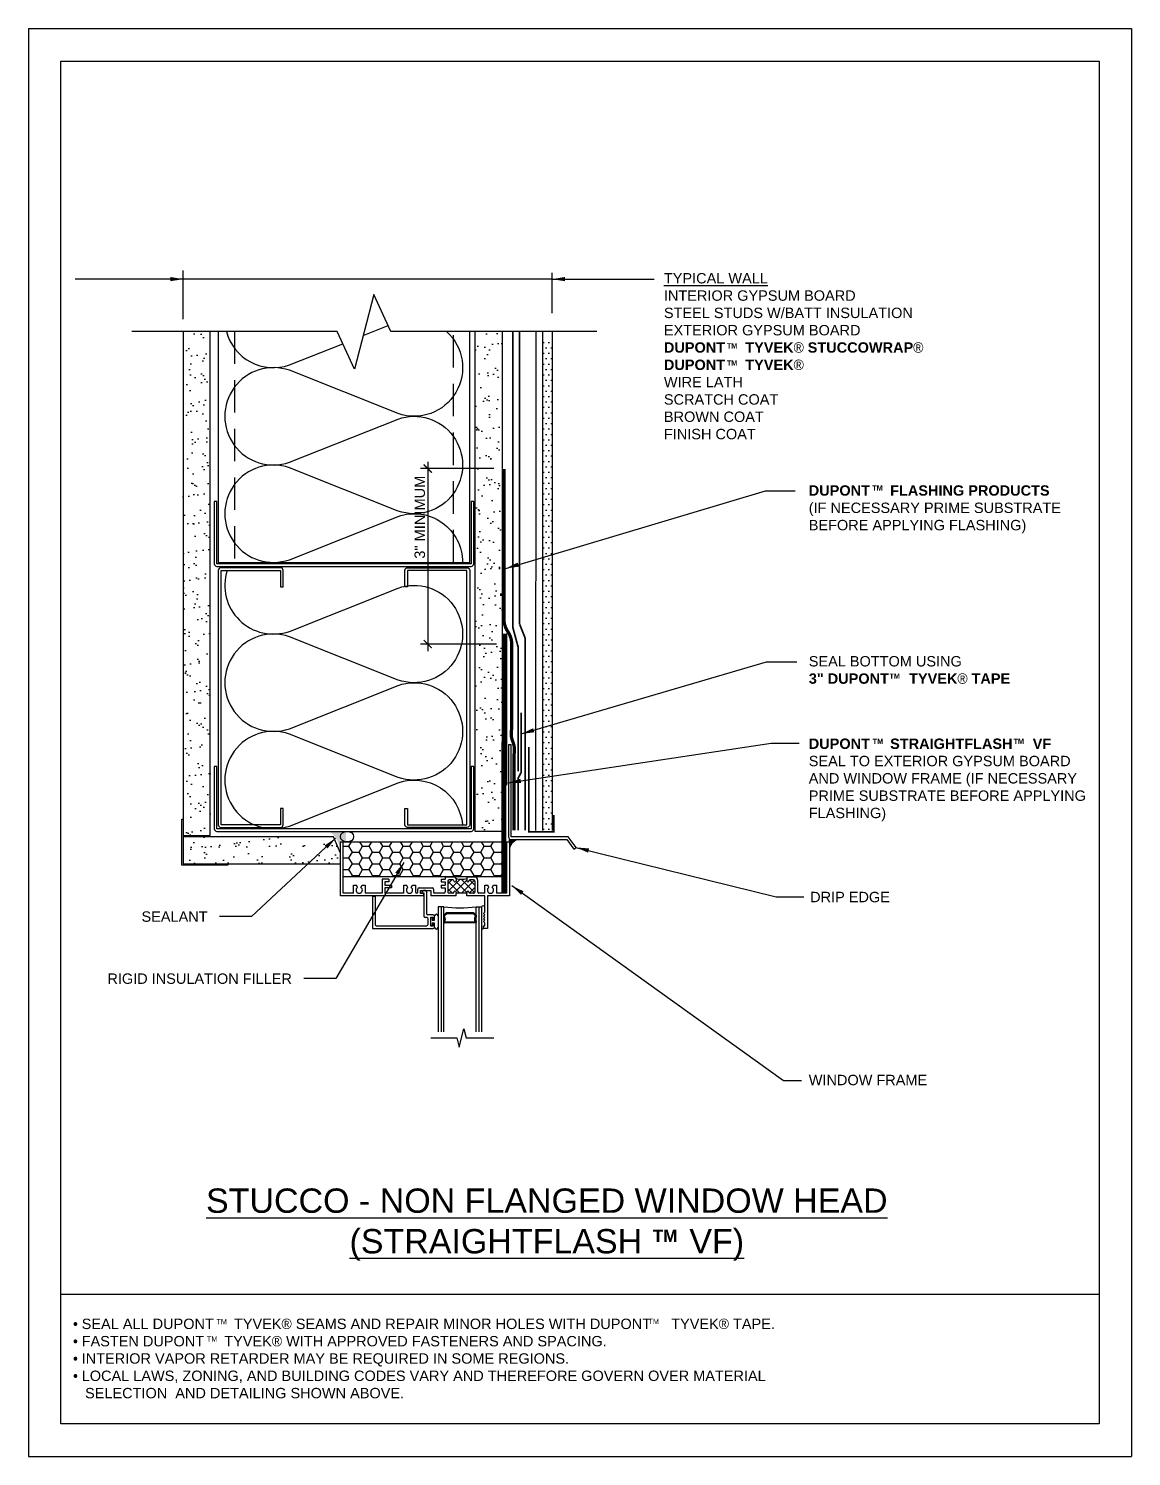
# Model space of a CAD drawing. Extents: x -129 to 26, y 0 to 100.
# Drawn here: x 0 to 25.5, y 0 to 33 of the extents above; entities that cross this region are included whole.
import ezdxf

# ---------------------------------------------------------------- set-up
doc = ezdxf.new("R2010")
doc.units = 0
doc.header["$LTSCALE"] = 1.5
doc.header["$MEASUREMENT"] = 0
doc.linetypes.add('CENTER', pattern=[2, 1.25, -0.25, 0.25, -0.25])
doc.linetypes.add('DASHED', pattern=[0.75, 0.5, -0.25])
doc.layers.get('0').update_dxf_attribs({"linetype": 'CONTINUOUS'})
doc.layers.get('DEFPOINTS').update_dxf_attribs({"linetype": 'CONTINUOUS'})
for name, color, linetype in [('A-ANNO-TXT0', 252, 'CONTINUOUS'), ('A-GYP_BOARD', 252, 'CONTINUOUS'), ('A-INSULATION', 167, 'CONTINUOUS'), ('A-METAL_STUD', 252, 'CONTINUOUS'), ('A-SEALANT', 252, 'CONTINUOUS'), ('A-WINDOW_FRAME', 252, 'CONTINUOUS'), ('CLADDING', 252, 'CONTINUOUS'), ('DUPONT_FLASHING', 251, 'CENTER'), ('FLASHING', 124, 'CONTINUOUS'), ('HATCH', 252, 'CONTINUOUS'), ('INSULATION', 40, 'CONTINUOUS'), ('R-SWTS-DET1', 252, 'CONTINUOUS'), ('STRUCTURE', 252, 'CONTINUOUS'), ('TEXT', 7, 'CONTINUOUS'), ('TYVEK', 160, 'DASHED'), ('TYVEK_TAPE', 130, 'CONTINUOUS'), ('VF', 7, 'CONTINUOUS'), ('W', 7, 'CONTINUOUS')]:
    doc.layers.add(name, color=color, linetype=linetype)
doc.styles.add('DETAILS', font='sanss___.ttf', dxfattribs={"height": 1})
doc.linetypes.add('ZIGZAG', pattern='A,0.0001,-0.2,[131,ltypeshp.shx,S=0.2,R=0,X=-0.2,Y=0],-0.4,[131,ltypeshp.shx,S=0.2,R=180,X=0.2,Y=0],-0.2', length=0.8001)
doc.dimstyles.new('TYVEKDETAILS', dxfattribs={"dimscale": 6, "dimtxt": 1.5, "dimasz": 0.1, "dimexe": 0.75, "dimexo": 0.75, "dimgap": 0.75, "dimtad": 0, "dimtih": 1, "dimtoh": 1, "dimdec": 4, "dimzin": 0, "dimtxsty": 'DETAILS', "dimcen": 0.0625, "dimazin": 3, "dimtfac": 1, "dimtdec": 4, "dimtofl": 0, "dimtmove": 0, "dimatfit": 3, "dimtolj": 1, "dimtzin": 0})

# ---------------------------------------------------------------- blocks, each defined once
blk = doc.blocks.new('_ARCHTICK')
at = {"color": 0, "linetype": 'BYBLOCK', "const_width": 0.15}
blk.add_lwpolyline([(-0.5, -0.5), (0.5, 0.5)], dxfattribs=at)

msp = doc.modelspace()

# ---------------------------------------------------------------- hatches: boundary and pattern name
at = {"layer": 'A-ANNO-TXT0', "linetype": 'CONTINUOUS'}
h = msp.add_hatch(dxfattribs=at)
h.set_pattern_fill('DOTS', color=256, scale=2, style=0)
h.set_pattern_definition([(0, (39.59398330253478, 2.371610580411213), (0.0625, 0.125), [0, -0.125])])
h.paths.add_polyline_path([(12.10716851592799, 25.79970671757739), (11.88644450191946, 25.79970701468076), (11.88644450191949, 14.46698946875443), (12.10716851592796, 14.46698946875443)])
at = {"layer": 'A-INSULATION', "linetype": 'CONTINUOUS'}
h = msp.add_hatch(dxfattribs=at)
h.set_pattern_fill('HONEY', color=256, scale=1.25, style=0)
h.set_pattern_definition([(0, (-0.95065455695552, -0.646872636351663), (0.234375, 0.13531646875), [0.15625, -0.3125]), (120, (-0.95065455695552, -0.646872636351663), (-0.2343749994879031, 0.1353164696369779), [0.1562499999999999, -0.3124999999999998]), (59.99999999999999, (-0.95065455695552, -0.646872636351663), (5.120969273630926e-10, 0.2706329383869778), [-0.3125, 0.15625])])
h.paths.add_polyline_path([(10.9519948811989, 13.3934746080436), (10.9519948811989, 14.20417721257194), (7.272423481172209, 14.20417721257193), (7.272423481172208, 13.3934746080436)])
at = {"layer": 'A-SEALANT', "linetype": 'CONTINUOUS'}
h = msp.add_hatch(color=7, dxfattribs=at)
edge = h.paths.add_edge_path()
edge.add_ellipse((7.363107313982859, 14.32414900164035), major_axis=(-0.1528869082383721, 0), ratio=0.7906978552626441, start_angle=280.6230749920175, end_angle=440.0132548454458, ccw=False)
edge.add_line((7.334923040877324, 14.44296448625191), (7.334908490133632, 14.44503635208217))
edge.add_line((7.334908490133632, 14.44503635208217), (7.229332941494597, 14.44503635208217))
edge.add_line((7.229332941494597, 14.44503635208217), (6.956411993733358, 14.44503635208217))
edge.add_arc((6.575008148323811, 13.93348873953572), 0.6380829516568866, 5.240978340289473, 53.29222416526642, ccw=False)
edge.add_line((7.210423481172208, 13.99177431216158), (7.210423481172208, 14.20417721257193))
edge.add_line((7.210423481172208, 14.20417721257193), (7.272423481172208, 14.20417721257193))
edge.add_line((7.272423481172208, 14.20417721257193), (7.336600047354322, 14.20417721257193))
edge.add_line((7.336600047354322, 14.20417721257193), (7.336593613317769, 14.20509334859655))
msp.add_hatch(color=7, dxfattribs=at).paths.add_polyline_path([(11.30379058366118, 14.25712742998686), (11.11951640099917, 14.25712742998686), (11.11642348117221, 14.20417721257193), (11.11642348117221, 14.02515565135263, -0.3081998840472223)])
at = {"layer": 'HATCH'}
h = msp.add_hatch(dxfattribs=at)
h.set_pattern_fill('AR-SAND,_O', color=256, scale=0.25)
h.set_pattern_definition([(37.50000000000001, (1.200254348341778, 2.444659083535983), (-0.01574833952740204, 0.4817059422532897), [0, -0.38, 0, -0.425, 0, -0.40625]), (7.499999999999999, (1.200254348341778, 2.444659083535983), (0.4424441763169318, 0.7055365163074351), [0, -0.205, 0, -0.3425, 0, -0.13125]), (327.5, (0.8927543483417733, 2.444659083535983), (0.7785354654378738, 0.001414763384241124), [0, -0.125, 0, -0.45, 0, -0.5875]), (317.5, (0.8927543483417733, 2.444659083535983), (0.7515316511430733, 0.2194188912335623), [0, -0.0625, 0, -0.295, 0, -0.3375])])
h.paths.add_polyline_path([(4.199783484097116, 25.9991584112575), (3.574783484097116, 25.9991584112575), (3.574783484096761, 14.35082016586492), (4.199783484096761, 14.35082016586492)])
h.paths.add_polyline_path([(10.32478348409676, 14.44457016586492), (10.94978348409676, 14.44457016586492), (10.94978348409693, 25.9991584112575), (10.32478348409693, 25.9991584112575)])
h = msp.add_hatch(dxfattribs=at)
h.set_pattern_fill('AR-SAND,_O', color=256, scale=0.25)
h.set_pattern_definition([(37.50000000000001, (39.59398330253478, 2.571060949124286), (-0.01574833952740204, 0.4817059422532897), [0, -0.38, 0, -0.425, 0, -0.40625]), (7.499999999999999, (39.59398330253478, 2.571060949124286), (0.4424441763169318, 0.7055365163074351), [0, -0.205, 0, -0.3425, 0, -0.13125]), (327.5, (39.28648330253478, 2.571060949124286), (0.7785354654378738, 0.001414763384241124), [0, -0.125, 0, -0.45, 0, -0.5875]), (317.5, (39.28648330253478, 2.571060949124286), (0.7515316511430733, 0.2194188912335623), [0, -0.0625, 0, -0.295, 0, -0.3375])])
h.paths.add_polyline_path([(7.210423481172208, 13.94244222174626), (7.05084976346653, 14.31957016586491), (3.574783484096761, 14.31957016586492), (3.574783484096761, 13.69457016586492), (7.210423481172208, 13.69457016586491)])

# ---------------------------------------------------------------- linework, layer by layer
at = {"layer": 'A-GYP_BOARD'}
for points in [[(3.574783484097116, 25.9991584112575), (3.574783484096761, 14.35082016586492), (4.199783484096761, 14.35082016586492), (4.199783484097116, 25.9991584112575)], [(10.94978348409693, 25.9991584112575), (10.94978348409676, 14.44457016586492), (10.32478348409676, 14.44457016586492), (10.32478348409693, 25.9991584112575)], [(7.210423481172208, 13.94244222174626), (7.05084976346653, 14.31957016586491), (3.574783484096761, 14.31957016586492), (3.574783484096761, 13.69457016586492), (7.210423481172208, 13.69457016586491), (7.210423481172208, 13.94244222174626)]]:
    msp.add_lwpolyline(points, dxfattribs=at)
msp.add_lwpolyline([(3.574783484096761, 14.72582016586492), (3.574783484096761, 13.69457016586492), (4.606033484096761, 13.69457016586492), (4.606033484096761, 13.66332016586492), (3.543533484096761, 13.66332016586492), (3.543533484096761, 14.72582016586492)], close=True, dxfattribs=at)
at = {"layer": 'A-INSULATION', "linetype": 'CONTINUOUS'}
msp.add_lwpolyline([(7.272423481172208, 14.20417721257193), (10.9519948811989, 14.20417721257193), (10.9519948811989, 13.3934746080436), (7.272423481172208, 13.3934746080436)], close=True, dxfattribs=at)
at = {"layer": 'A-METAL_STUD'}
msp.add_lwpolyline([(4.387283484096903, 25.9991584112575), (4.387283484096761, 20.66332016586537), (10.19978348409676, 20.66332016586537), (10.1997834840969, 25.9991584112575)], dxfattribs=at)
at = {"layer": 'A-METAL_STUD', "linetype": 'DASHED'}
msp.add_lwpolyline([(4.762283484096903, 25.9991584112575), (4.762283484096761, 20.66332016586537), (9.824783484096763, 20.66332016586537), (9.824783484096905, 25.9991584112575)], dxfattribs=at)
at = {"layer": 'A-METAL_STUD'}
for points in [[(10.23103348409676, 22.06957016586514), (10.23103348409654, 20.63207016586514), (4.356033484096761, 20.63207016586537), (4.356033484096761, 22.06957016586514), (4.293533484096761, 22.06957016586514), (4.293533484096761, 20.63207016586514, 0.414213562373095), (4.356033484096761, 20.56957016586514), (10.23103348409676, 20.56957016586514, 0.414213562373095), (10.29353348409676, 20.63207016586514), (10.29353348409676, 22.06957016586514)], [(5.824783484096306, 20.10082016586492), (5.887283484096761, 20.10082016586492), (5.887283484096761, 20.47582016586492, 0.414213562373095), (5.824783484096761, 20.53832016586492), (4.449783484096761, 20.53832016586492, 0.414213562373095), (4.387283484096761, 20.47582016586492), (4.387283484096761, 14.60082016586492, 0.414213562373095), (4.449783484096761, 14.53832016586492), (5.824783484096761, 14.53832016586492, 0.414213562373095), (5.887283484096761, 14.60082016586492), (5.887283484096761, 14.97582016586515), (5.824783484096306, 14.97582016586515), (5.824783484096306, 14.60082016586492), (4.449783484096761, 14.60082016586515), (4.449783484097216, 20.47582016586492), (5.824783484096306, 20.47582016586492)], [(8.762283484097217, 20.10082016586492), (8.699783484096763, 20.10082016586492), (8.699783484096763, 20.47582016586492, -0.414213562373095), (8.762283484096763, 20.53832016586492), (10.13728348409676, 20.53832016586492, -0.414213562373095), (10.19978348409676, 20.47582016586492), (10.19978348409676, 14.60082016586492, -0.414213562373095), (10.13728348409676, 14.53832016586492), (8.762283484096763, 14.53832016586492, -0.414213562373095), (8.699783484096763, 14.60082016586492), (8.699783484096763, 14.97582016586515), (8.762283484097217, 14.97582016586515), (8.762283484097217, 14.60082016586492), (10.13728348409676, 14.60082016586515), (10.13728348409631, 20.47582016586492), (8.762283484097217, 20.47582016586492)], [(10.23103348409676, 15.94457016586469), (10.23103348409654, 14.50707016586469), (4.356033484096761, 14.50707016586492), (4.356033484096761, 15.94457016586469), (4.293533484096761, 15.94457016586469), (4.293533484096761, 14.50707016586469, 0.414213562373095), (4.356033484096761, 14.44457016586469), (10.23103348409676, 14.44457016586469, 0.414213562373095), (10.29353348409676, 14.50707016586469), (10.29353348409676, 15.94457016586469)]]:
    msp.add_lwpolyline(points, format="xyb", close=True, dxfattribs=at)
at = {"layer": 'A-SEALANT'}
msp.add_line((7.28568536492549, 14.4445701658647), (7.672775904603106, 14.44457016586469), dxfattribs=at)
at = {"layer": 'A-SEALANT', "linetype": 'CONTINUOUS'}
msp.add_line((11.11642348117221, 14.20417721257193), (11.11951640099917, 14.25712742998686), dxfattribs=at)
msp.add_arc((11.38040027964865, 14.00359311777473), 0.2648559853735057, 106.8130830497963, 175.3302508970056, dxfattribs=at)
msp.add_ellipse((7.363107313982859, 14.32414900164035, 2.979996827461446e-09), major_axis=(-0.1528869082383721, 0), ratio=0.7906978552626441, dxfattribs=at)
at = {"layer": 'A-WINDOW_FRAME'}
for p, q in [((7.210423481172208, 12.95417721257193), (7.210423481172208, 14.20417721257193)), ((7.210423481172208, 14.20417721257193), (7.272423481172208, 14.20417721257193)), ((7.272423481172208, 13.01617721257194), (7.272423481172208, 14.20417721257193)), ((11.05442348117221, 14.20417721257193), (11.05442348117221, 13.01617721257194)), ((11.05442348117221, 14.20417721257193), (11.11642348117221, 14.20417721257193)), ((11.11642348117221, 14.20417721257193), (11.11642348117221, 12.95417721257193)), ((7.51092348117221, 13.01617721257194), (7.51092348117221, 13.20317721257194)), ((7.51092348117221, 13.20317721257194), (7.579316875349996, 13.20317721257194)), ((7.60917348117221, 13.15146405434631), (7.579316875349996, 13.20317721257194)), ((7.681673481172208, 13.15146405434631), (7.711530086994422, 13.20317721257194)), ((7.711530086994422, 13.20317721257194), (7.779923481172208, 13.20317721257194)), ((7.779923481172208, 13.20317721257194), (7.779923481172208, 13.01617721257194)), ((8.33042348117221, 13.34517721257194), (8.17542348117221, 13.34517721257194)), ((8.17542348117221, 13.34517721257194), (8.17542348117221, 13.01617721257194)), ((8.33042348117221, 13.28317721257194), (8.23742348117221, 13.28317721257194)), ((8.23742348117221, 13.28317721257194), (8.23742348117221, 13.20317721257194)), ((8.23742348117221, 13.20317721257194), (8.392423481172209, 13.20317721257194)), ((8.33042348117221, 13.34517721257194), (8.33042348117221, 13.28317721257194)), ((8.392423481172209, 13.20317721257194), (8.392423481172209, 13.14117721257194)), ((8.67392348117221, 13.01617721257194), (8.67392348117221, 13.20317721257194)), ((8.67392348117221, 13.20317721257194), (8.742316875349996, 13.20317721257194)), ((8.77217348117221, 13.15146405434631), (8.742316875349996, 13.20317721257194)), ((8.844673481172208, 13.15146405434631), (8.874530086994422, 13.20317721257194)), ((8.874530086994422, 13.20317721257194), (8.942923481172208, 13.20317721257194)), ((8.942923481172208, 13.20317721257194), (8.942923481172208, 13.04492721257194)), ((9.540423481172208, 13.34517721257194), (9.540423481172208, 13.28317721257194)), ((9.540423481172208, 13.34517721257194), (9.633423481172208, 13.34517721257194)), ((9.540423481172208, 13.28317721257194), (9.633423481172208, 13.28317721257194)), ((9.540423481172208, 13.20317721257194), (9.540423481172208, 13.14117721257194)), ((9.540423481172208, 13.20317721257194), (9.633423481172208, 13.20317721257194)), ((9.85242348117221, 13.39017721257194), (9.633423481172208, 13.39017721257194)), ((9.633423481172208, 13.39017721257194), (9.633423481172208, 13.34517721257194)), ((9.633423481172208, 13.28317721257194), (9.633423481172208, 13.20317721257194)), ((9.69542348117221, 13.0569441655383), (9.978449936171648, 13.33997062053774)), ((9.69542348117221, 13.23372086083494), (9.789879832909206, 13.32817721257194)), ((9.69542348117221, 13.29717721257193), (9.69542348117221, 13.04717721257193)), ((9.975200176468844, 13.01617721257194), (9.69542348117221, 13.29595390786857)), ((9.808423481172209, 13.32817721257194), (9.72642348117221, 13.32817721257194)), ((9.833423481172208, 13.30317721257194), (9.833423481172208, 13.30317721257194)), ((9.85842348117221, 13.27817721257194), (9.85842348117221, 13.27817721257194)), ((9.875077990254368, 13.05982197932383), (10.13342348117221, 13.31816747024167)), ((10.13342348117221, 13.03473060316521), (9.879071511130665, 13.28908257320675)), ((9.88342348117221, 13.35917721257194), (9.883423481172208, 13.30317721257194)), ((10.31570026768893, 13.02923051194513), (10.00609470906162, 13.33883607057243)), ((10.00820991879911, 13.01617721257194), (10.31172861036773, 13.31969590414055)), ((10.13342348117221, 13.35917721257194), (10.13342348117221, 13.30317721257194)), ((10.15842348117221, 13.27817721257194), (10.15842348117221, 13.27817721257194)), ((10.32142348117221, 13.39017721257193), (10.16442348117221, 13.39017721257193)), ((10.18342348117221, 13.30317721257193), (10.18342348117221, 13.30317721257193)), ((10.32142348117221, 13.20028399375848), (10.19653688228756, 13.32517059264313)), ((10.29042348117221, 13.32817721257194), (10.20842348117221, 13.32817721257194)), ((10.32142348117221, 13.29717721257194), (10.32142348117221, 13.04717721257193)), ((10.38342348117221, 13.32817721257194), (10.38342348117221, 13.04717721257193)), ((10.54692348117221, 13.01617721257194), (10.54692348117221, 13.20317721257194)), ((10.54692348117221, 13.20317721257194), (10.61531687535, 13.20317721257194)), ((10.64517348117221, 13.15146405434631), (10.61531687535, 13.20317721257194)), ((10.71767348117221, 13.15146405434631), (10.74753008699442, 13.20317721257194)), ((10.74753008699442, 13.20317721257194), (10.81592348117221, 13.20317721257194)), ((10.81592348117221, 13.20317721257194), (10.81592348117221, 13.01617721257194)), ((9.142423481172209, 12.95417721257193), (7.210423481172208, 12.95417721257193)), ((7.51092348117221, 13.01617721257194), (7.272423481172208, 13.01617721257194)), ((8.17542348117221, 13.01617721257194), (7.779923481172208, 13.01617721257194)), ((7.954423481172206, 12.93917721257194), (7.95442348117221, 12.20416021257193)), ((8.016423481172206, 12.93917721257194), (7.954423481172206, 12.93917721257194)), ((8.016423481172206, 12.93917721257194), (8.01642348117221, 12.29616021257193)), ((8.392423481172209, 13.14117721257194), (8.23742348117221, 13.14117721257194)), ((8.23742348117221, 13.14117721257194), (8.23742348117221, 13.01617721257194)), ((8.67392348117221, 13.01617721257194), (8.23742348117221, 13.01617721257194)), ((8.971673481172207, 13.01617721257194), (8.97167348117221, 13.01617721257194)), ((9.000423481172207, 13.04492721257194), (9.000423481172207, 13.11017721257194)), ((9.031423481172208, 13.14117721257194), (9.329423481172208, 13.14117721257194)), ((9.062423481172209, 13.07917721257193), (9.298423481172208, 13.07917721257193)), ((9.062423481172209, 13.00917721257193), (9.062423481172209, 13.07917721257193)), ((9.142423481172209, 13.00917721257193), (9.062423481172209, 13.00917721257193)), ((9.123516879454403, 13.07478381428973), (9.098516879454412, 13.04978381428974)), ((9.109123481172208, 13.02417721257194), (9.142423481172209, 13.02417721257194)), ((9.174423481172207, 13.07917721257194), (9.1341234811722, 13.07917721257193)), ((9.142423481172209, 13.02417721257194), (9.142423481172202, 12.482141193536)), ((9.142423481172209, 12.95417721257193), (9.142423481172209, 13.00917721257193)), ((9.20442348117221, 13.04917721257194), (9.20442348117221, 12.544141193536)), ((9.298423481172208, 13.07917721257193), (9.298423481172208, 12.95417721257193)), ((9.883423481172208, 12.95417721257193), (9.298423481172208, 12.95417721257193)), ((9.360423481172209, 13.11017721257194), (9.360423481172209, 13.04717721257193)), ((9.60242348117221, 13.01617721257194), (9.391423481172207, 13.01617721257194)), ((9.540423481172208, 13.14117721257194), (9.63342348117221, 13.14117721257194)), ((9.63342348117221, 13.14117721257194), (9.63342348117221, 13.04717721257193)), ((9.798423481172208, 13.01617721257194), (9.69542348117221, 13.11917721257193)), ((9.808423481172209, 13.01617721257194), (9.726423481172208, 13.01617721257194)), ((9.833423481172208, 13.04117721257193), (9.833423481172208, 13.04117721257194)), ((9.85842348117221, 13.06617721257194), (9.858423481172208, 13.06617721257194)), ((9.883423481172208, 13.04117721257194), (9.883423481172208, 13.01617721257194)), ((9.883423481172208, 12.95417721257193), (9.883423481172208, 13.01617721257194)), ((10.13342348117221, 13.01617721257194), (9.883423481172208, 13.01617721257194)), ((10.13342348117221, 13.04117721257194), (10.13342348117221, 13.01617721257194)), ((10.13342348117221, 12.95417721257193), (10.13342348117221, 13.01617721257194)), ((10.54842348117221, 12.95417721257193), (10.13342348117221, 12.95417721257193)), ((10.15842348117221, 13.06617721257194), (10.15842348117221, 13.06617721257194)), ((10.18342348117221, 13.04117721257193), (10.18342348117221, 13.04117721257193)), ((10.19154466389336, 13.02273526236955), (10.32142348117221, 13.15261407964839)), ((10.29042348117221, 13.01617721257194), (10.20842348117221, 13.01617721257194)), ((10.54692348117221, 13.01617721257194), (10.41442348117221, 13.01617721257194)), ((10.54842348117221, 12.57717721257194), (10.54842348117221, 12.95417721257193)), ((11.11642348117221, 12.95417721257193), (10.61042348117221, 12.95417721257193)), ((10.61042348117221, 12.95417721257193), (10.61042348117221, 12.20417721257193)), ((11.05442348117221, 13.01617721257194), (10.81592348117221, 13.01617721257194)), ((9.474423481172288, 12.70417721257193), (9.474423481172288, 9.813632865740775)), ((9.536423481172289, 12.70417721257193), (9.474423481172288, 12.70417721257193)), ((9.598423481172288, 12.70417721257193), (9.536423481172289, 12.70417721257193)), ((9.536423481172289, 12.70417721257193), (9.536423481172285, 9.813632865740775)), ((9.598423481172288, 9.813632865740775), (9.598423481172288, 12.70417721257193)), ((9.598423481172247, 12.50717721257193), (9.660423481172248, 12.56917721257193)), ((9.618423481172245, 12.49889294132447), (9.668707752419712, 12.54917721257194)), ((9.660423481172248, 12.56917721257193), (10.28642348117225, 12.56917721257193)), ((9.668707752419712, 12.54917721257194), (10.27813920992479, 12.54917721257194)), ((10.27813920992479, 12.54917721257194), (10.32842348117225, 12.49889294132447)), ((10.28642348117225, 12.56917721257193), (10.34842348117225, 12.50717721257194)), ((10.34842348117221, 9.813953063330452), (10.34842348117221, 12.70417721257193)), ((10.34842348117221, 12.70417721257193), (10.41042348117221, 12.70417721257193)), ((10.41042348117221, 12.70417721257193), (10.41042348117221, 9.813953063330452)), ((10.41042348117221, 12.70417721257193), (10.47242348117221, 12.70417721257193)), ((10.47242348117221, 12.70417721257193), (10.47242348117221, 9.813953063330452)), ((10.54842348117221, 12.57717721257194), (10.51742348117221, 12.54617721257194)), ((10.54842348117221, 12.51517721257194), (10.51742348117221, 12.54617721257194)), ((8.046423481172209, 12.26616021257193), (9.20742348117221, 12.26616021257193)), ((9.207423481172212, 12.452141193536), (9.172423481172201, 12.452141193536)), ((9.35442348117221, 12.514141193536), (9.234423481172207, 12.514141193536)), ((9.237423481172211, 12.29616021257193), (9.237423481172211, 12.422141193536)), ((9.29942348117221, 12.25414119353599), (9.29942348117221, 12.464141193536)), ((9.29942348117221, 12.464141193536), (9.349423481172211, 12.464141193536)), ((9.349423481172211, 12.25414119353599), (9.29942348117221, 12.25414119353599)), ((9.30263353465684, 12.26454158218543), (9.302633534656843, 12.45374080488656)), ((9.302633534656843, 12.45374080488656), (9.332633534656841, 12.45374080488656)), ((9.30263353465684, 12.26454158218543), (9.302633534656843, 12.45374080488656)), ((9.302633534656843, 12.45374080488656), (9.332633534656841, 12.45374080488656)), ((9.332633534656841, 12.26454158218543), (9.30263353465684, 12.26454158218543)), ((9.332633534656841, 12.26454158218543), (9.30263353465684, 12.26454158218543)), ((9.332633534656841, 12.45374080488656), (9.332633534656841, 12.39064119353599)), ((9.332633534656841, 12.45374080488656), (9.332633534656841, 12.39064119353599)), ((9.332633534656841, 12.39064119353599), (9.38442348117221, 12.39064119353599)), ((9.332633534656841, 12.39064119353599), (9.38442348117221, 12.39064119353599)), ((9.38442348117221, 12.327641193536), (9.332633534656841, 12.327641193536)), ((9.332633534656841, 12.327641193536), (9.332633534656841, 12.26454158218543)), ((9.38442348117221, 12.327641193536), (9.332633534656841, 12.327641193536)), ((9.332633534656841, 12.327641193536), (9.332633534656841, 12.26454158218543)), ((9.349423481172211, 12.464141193536), (9.349423481172211, 12.42664119353599)), ((9.349423481172211, 12.42664119353599), (9.38442348117221, 12.42664119353599)), ((9.349423481172211, 12.291641193536), (9.349423481172211, 12.25414119353599)), ((9.38442348117221, 12.291641193536), (9.349423481172211, 12.291641193536)), ((9.38442348117221, 12.39064119353599), (9.38442348117221, 12.49314119353599)), ((9.38442348117221, 12.39064119353599), (9.38442348117221, 12.49314119353599)), ((9.38442348117221, 12.42664119353599), (9.38442348117221, 12.484141193536)), ((9.38442348117221, 12.22514119353599), (9.38442348117221, 12.327641193536)), ((9.38442348117221, 12.22514119353599), (9.38442348117221, 12.327641193536)), ((9.38442348117221, 12.234141193536), (9.38442348117221, 12.291641193536)), ((9.474423481172288, 12.49314119353599), (9.474423481172288, 12.22514119353599)), ((9.474423481172288, 12.49314119353599), (9.474423481172288, 12.22514119353599)), ((9.598423481172238, 12.46917721257193), (9.598423481172247, 12.50717721257193)), ((9.598423481172249, 12.34417721257194), (9.598423481172247, 12.36917721257194)), ((10.33342348117225, 12.32917721257193), (9.613423481172248, 12.32917721257193)), ((9.618423481172242, 12.47662283903723), (9.618423481172245, 12.49889294132447)), ((9.618423481172247, 12.34917721257194), (9.618423481172247, 12.36173158610663)), ((10.32842348117225, 12.34917721257193), (9.618423481172247, 12.34917721257194)), ((10.32842348117225, 12.49889294132447), (10.32842348117225, 12.4766228390373)), ((10.32842348117225, 12.36173158610653), (10.32842348117225, 12.34917721257193)), ((10.34842348117225, 12.50717721257194), (10.34842348117225, 12.4691772125719)), ((10.34842348117225, 12.36917721257193), (10.34842348117225, 12.34417721257193)), ((10.54842348117221, 12.51517721257194), (10.51742348117221, 12.48417721257194)), ((10.54842348117221, 12.45317721257194), (10.51742348117221, 12.48417721257194)), ((10.54842348117221, 12.45317721257194), (10.51742348117221, 12.42217721257194)), ((10.54842348117221, 12.39117721257194), (10.51742348117221, 12.42217721257194)), ((10.54842348117221, 12.39117721257194), (10.51742348117221, 12.36017721257194)), ((10.54842348117221, 12.32917721257193), (10.51742348117221, 12.36017721257194)), ((10.51742348117221, 12.20417721257193), (10.51742348117221, 12.26617721257193)), ((10.51742348117221, 12.26617721257193), (10.54842348117221, 12.26617721257193)), ((10.54842348117221, 12.26617721257193), (10.54842348117221, 12.32917721257193)), ((7.95442348117221, 12.20416021257193), (9.355491554405686, 12.20416021257193)), ((10.61042348117221, 12.20417721257193), (10.51742348117221, 12.20417721257193))]:
    msp.add_line(p, q, dxfattribs=at)
for centre, radius, start, end in [((9.72642348117221, 13.29717721257193), 0.031, 90, 179.9999999999999), ((9.808423481172209, 13.30317721257194), 0.025, 2.048277214862505e-12, 90), ((9.85842348117221, 13.30317721257194), 0.025, 180.000000000001, 270), ((9.85242348117221, 13.35917721257194), 0.031, 1.272221872585407e-14, 90), ((9.85842348117221, 13.30317721257194), 0.025, 270, 1.272221872585407e-14), ((10.00842348117221, 13.73294715043935), 0.3941179600746564, 251.5085023598551, 288.4914976401444), ((10.16442348117221, 13.35917721257194), 0.031, 90, 180.0000000000006), ((10.15842348117221, 13.30317721257194), 0.025, 180, 270), ((10.15842348117221, 13.30317721257194), 0.025, 270, 359.9999999999991), ((10.20842348117221, 13.30317721257193), 0.025, 90, 180), ((10.29042348117221, 13.29717721257194), 0.031, 1.272221872585407e-14, 90), ((10.32142348117221, 13.32817721257194), 0.062, 1.272221872585407e-14, 90), ((7.645423481172209, 13.08867721257194), 0.0725, 119.9999999999999, 60.00000000000015), ((8.808423481172209, 13.08867721257194), 0.0725, 119.9999999999999, 60.00000000000015), ((8.971673481172209, 13.04492721257194), 0.02875, 180, 270), ((8.971673481172207, 13.04492721257194), 0.02875, 270, 6.361109362927034e-15), ((9.031423481172208, 13.11017721257194), 0.031, 90, 179.9999999999996), ((9.109123481172208, 13.03917721257194), 0.01499999999999792, 134.9999999999986, 269.9999999999937), ((9.1341234811722, 13.06417721257194), 0.0149999999999999, 90.00000000000256, 134.9999999999999), ((9.174423481172209, 13.04917721257194), 0.03, 7.993605777301127e-14, 90.00000000000311), ((9.329423481172208, 13.11017721257194), 0.031, 5.661387333005059e-13, 90), ((9.391423481172207, 13.04717721257193), 0.031, 180.0000000000004, 270), ((9.60242348117221, 13.04717721257193), 0.031, 270, 6.361109362927034e-15), ((9.726423481172208, 13.04717721257193), 0.031, 179.9999999999998, 270), ((9.808423481172209, 13.04117721257193), 0.025, 270, 4.077471101636229e-12), ((9.858423481172208, 13.04117721257194), 0.025, 90, 180.000000000001), ((9.85842348117221, 13.04117721257194), 0.025, 6.361109362927034e-15, 90), ((10.15842348117221, 13.04117721257193), 0.025, 90, 179.999999999999), ((10.15842348117221, 13.04117721257193), 0.025, 6.361109362927034e-15, 90), ((10.20842348117221, 13.04117721257193), 0.025, 180, 270), ((10.29042348117221, 13.04717721257193), 0.031, 270, 1.84472171524884e-13), ((10.41442348117221, 13.04717721257193), 0.031, 180, 270), ((10.68142348117221, 13.08867721257194), 0.0725, 119.9999999999999, 60.00000000000015), ((9.23442348117221, 12.544141193536), 0.03, 180, 269.9999999999981), ((9.973423481172249, 15.32169370893928), 2.64424235060918, 261.8469656761608, 278.1530343238391), ((10.51042348117221, 12.68000904754308), 0.04503443350217795, 32.45653751725116, 147.543462482749), ((8.04642348117221, 12.29616021257193), 0.03, 180.0000000000003, 270), ((9.172423481172201, 12.482141193536), 0.03, 179.9999999999992, 269.9999999999987), ((9.20742348117221, 12.422141193536), 0.03, 7.993605777301127e-14, 89.99999999999872), ((9.207423481172212, 12.29616021257193), 0.03, 270, 7.993605777301127e-14), ((9.354423481172212, 12.484141193536), 0.02999999999999758, 0, 90.00000000000335), ((9.35442348117221, 12.234141193536), 0.03000000000000028, 272.0403007962428, 2.557953848736361e-12), ((9.429423481172249, 12.48549645669384), 0.04564473684215135, 9.64153215623351, 170.3584678437665), ((9.429423481172249, 12.48549645669384), 0.04564473684215135, 9.64153215623351, 170.3584678437665), ((9.429423481172249, 12.23278593037814), 0.04564473684215135, 189.6415321562335, 350.3584678437665), ((9.429423481172249, 12.23278593037814), 0.04564473684215135, 189.6415321562335, 350.3584678437665), ((9.545923481172292, 12.41917721257193), 0.0724999999999622, 316.3971810272771, 43.6028189727331), ((9.613423481172248, 12.34417721257193), 0.01499999999999968, 180, 270), ((9.54592348117223, 12.41917721257193), 0.09249999999996211, 321.6083326381947, 38.39166736181065), ((10.40092348117217, 12.41917721257192), 0.09249999999994156, 141.608332638116, 218.391667361884), ((10.40092348117218, 12.41917721257192), 0.07249999999994144, 136.3971810272709, 223.6028189727291), ((10.33342348117225, 12.34417721257193), 0.01499999999999968, 270, 0), ((10.49492348117221, 12.22431278352247), 0.03019422490318169, 221.8258151739098, 318.1741848260907)]:
    msp.add_arc(centre, radius, start, end, dxfattribs=at)
at = {"layer": 'CLADDING', "linetype": 'ZIGZAG', "ltscale": 0.2}
msp.add_line((11.72669101437377, 25.9874368312186, -2.979996827461446e-09), (11.72245557965965, 14.46698946875443, -2.979996827461446e-09), dxfattribs=at)
at = {"layer": 'CLADDING'}
for p, q in [((11.88644450191946, 25.99915738339383, -2.979996827461446e-09), (11.88644450191948, 14.46698946875443, -2.979996827461446e-09)), ((12.10716851592799, 25.99915708629047, -2.979996827461446e-09), (12.10716851592796, 14.46698946875443, -2.979996827461446e-09))]:
    msp.add_line(p, q, dxfattribs=at)
at = {"layer": 'DEFPOINTS'}
for p, q in [((-5.329070518200751e-15, 33), (0, -3.552713678800501e-15)), ((-5.329070518200751e-15, 33), (25.5, 33)), ((25.5, 33), (25.5, -3.552713678800501e-15)), ((0, -3.552713678800501e-15), (25.5, -3.552713678800501e-15))]:
    msp.add_line(p, q, dxfattribs=at)
at = {"layer": 'DUPONT_FLASHING', "linetype": 'CONTINUOUS', "const_width": 0.075, "elevation": -2.979996827461447e-09}
msp.add_lwpolyline([(10.99254056541816, 22.82470773772231), (10.99254056541816, 19.34689924127286, 0.1527414251704736), (11.0816538198655, 19.06199209441773, -0.1527414251704743), (11.17076707431281, 18.77708494756262)], format="xyb", dxfattribs=at)
at = {"layer": 'DUPONT_FLASHING', "linetype": 'CONTINUOUS', "const_width": 0.075}
for points in [[(11.17076707431281, 16.81505802551585), (11.17076707431281, 18.77708494756262)], [(11.22151597853566, 16.2452437318056), (11.22171320171697, 14.46698946875443)]]:
    msp.add_lwpolyline(points, dxfattribs=at)
msp.add_lwpolyline([(11.17076707431281, 16.81505802551582), (11.17076707431281, 16.81505802551582, 0.1527414251704736), (11.19708942419442, 16.51770236583531, -0.1527414251704743), (11.223411774076, 16.22034670615481)], format="xyb", dxfattribs=at)
at = {"layer": 'FLASHING', "linetype": 'CONTINUOUS'}
for p, q in [((11.09792613700553, 16.45321726441081), (11.1604261370057, 16.45321726441081)), ((11.13919834009514, 14.25648518012801), (12.446823000762, 14.25648518012801)), ((12.47832342268789, 14.31898518012805), (11.16042613700553, 14.31898518012826)), ((12.446823000762, 14.25648518012801), (12.6098577275787, 14.03618192295457)), ((12.66170539618365, 14.07118738356773), (12.47832342268789, 14.31898518012805)), ((12.6098577275787, 14.03618192295457), (12.66170539618365, 14.07118738356773))]:
    msp.add_line(p, q, dxfattribs=at)
msp.add_lwpolyline([(11.09792613700553, 16.45321726441082), (11.09792613700553, 14.31526979238607, 0.315993394016765), (11.13919834009514, 14.25648518012801, 0.315993394016765)], format="xyb", dxfattribs=at)
msp.add_lwpolyline([(11.16042613700553, 14.31898518012826), (11.1604261370057, 16.45321726441082)], dxfattribs=at)
at = {"layer": 'FLASHING', "color": 252, "const_width": 0.04, "elevation": -2.979996827461446e-09}
for points in [[(12.14623490780074, 14.43485338718464), (11.56617544199333, 14.43485338718464), (11.56617544199333, 16.39938519500375), (11.56617544199333, 16.39938519500375)], [(12.14623490780074, 14.82258169962274), (12.14623490780074, 14.82258169962274), (12.14623490780074, 14.82258169962274), (12.14623490780074, 14.41479098457459)]]:
    msp.add_lwpolyline(points, dxfattribs=at)
at = {"layer": 'INSULATION'}
msp.add_lwpolyline([(7.738960377442491, 25.9058310582166), (8.315095954342844, 26.13528110228525)], dxfattribs=at)
for points in [[(9.664957248945818, 25.9991584112575, -0.8176041116622124), (8.543964220819355, 24.10021083324537), (6.029962989555761, 25.10142949848628, 1.404370499403763), (6.029962989558717, 22.97521083324662), (8.543964220818445, 23.97642949848628, -1.404370499398822), (8.543964220819355, 21.85021083324537), (6.029962989555761, 22.85142949848628, 1.404370499403762), (6.029962989558717, 20.72521083324662), (8.543964220818445, 21.72642949848628, -0.5155500965725927), (10.03696360518642, 20.66332016586537)], [(4.574760551625237, 25.9991584112575, 0.4358474518979796), (6.029962989559399, 25.22521083324685), (7.265723752734415, 25.71736124529798)], [(4.590767573872418, 20.47582016586492, 0.6181255570715865), (6.029962989558944, 19.06896083324628), (8.5439642208189, 20.07017949848594, -1.404370499398822), (8.5439642208189, 17.9439608332448), (6.029962989555306, 18.94517949848571, 1.404370499403763), (6.029962989558262, 16.81896083324605), (8.54396422081799, 17.82017949848571, -1.404370499398822), (8.5439642208189, 15.6939608332448), (6.029962989555306, 16.69517949848571, 1.404370499403762), (6.029962989558262, 14.56896083324605), (8.54396422081799, 15.57017949848572, -0.4894259417186669), (10.03305054985184, 14.60082016586515)]]:
    msp.add_lwpolyline(points, format="xyb", dxfattribs=at)
at = {"layer": 'R-SWTS-DET1'}
msp.add_lwpolyline([(9.298068449745834, 9.671391339646968), (9.903785558497454, 9.671391339646968), (9.956705973159892, 9.4591391495241), (10.06262663671028, 9.883963727359523), (10.11554705137271, 9.671711537236641), (10.75588551726695, 9.671711537236648)], dxfattribs=at)
at = {"layer": 'STRUCTURE'}
msp.add_lwpolyline([(13.13764513002278, 25.99915569922768), (8.377905459459306, 25.99916210602789), (7.98261707410922, 26.85581999795494), (7.538782174603972, 25.12535967665881), (7.13574590554544, 25.99915841125747), (2.388821062648367, 25.9991584112575)], dxfattribs=at)
at = {"layer": 'TEXT'}
for p, q in [((3.574783484097123, 26.28424152535496, -1.813182162093632e-09), (3.574783484097138, 27.40764156048753, -1.813182162093632e-09)), ((12.1060343953544, 27.20904701100181), (3.574783484097152, 27.20904701100182, 4.146811492829513e-09)), ((12.1060343953544, 26.42486365359679, -4.793178989555078e-09), (12.10603439535439, 27.15868698506378, -4.793178989555078e-09)), ((10.75745332630757, 22.83117420649265), (9.06056291626873, 22.83117420649265)), ((9.229329590739624, 22.98311354474455), (9.229329590739624, 18.61260483307986)), ((10.82318916138254, 18.77326697980175), (9.06056291626873, 18.77326697980175)), ((5.15309176819231, 12.47769847086398, -2.979996827461683e-09), (4.413944474558333, 12.47769847086398, -2.979996827461683e-09)), ((7.101735342451562, 11.04321255748459), (6.362588048817585, 11.04321255748459))]:
    msp.add_line(p, q, dxfattribs=at)
at = {"layer": 'TEXT', "linetype": 'CONTINUOUS'}
msp.add_line((12.1060343953544, 26.70211832301899, -1.813182162093632e-09), (12.1060343953544, 27.35780766525664, -1.813182162093632e-09), dxfattribs=at)
at = {"layer": 'TYVEK', "color": 23, "const_width": 0.04, "elevation": -5.959993654922893e-09}
msp.add_lwpolyline([(11.32172801669944, 15.83279429904118), (11.32172847523726, 18.69654086832567), (11.19420993715435, 19.17015163918971), (11.19421212920753, 25.99915831516633)], dxfattribs=at)
at = {"layer": 'TYVEK', "const_width": 0.04}
msp.add_lwpolyline([(11.35370004144999, 19.23543593475531), (11.35370131358208, 25.9991581004875)], dxfattribs=at)
at = {"layer": 'TYVEK', "const_width": 0.04, "elevation": -5.959993654922893e-09}
for points in [[(11.48121824862837, 18.9148788018287), (11.35369996370555, 19.23543613019041)], [(11.48121741206197, 14.46698946875443), (11.48121824862837, 18.9148788018287)]]:
    msp.add_lwpolyline(points, dxfattribs=at)
at = {"layer": 'TYVEK_TAPE', "const_width": 0.04, "elevation": -5.959993654922893e-09}
msp.add_lwpolyline([(11.31934241323175, 14.4674182975623), (11.31934241323175, 15.67674631404173), (11.39160199730638, 15.80958332467707), (11.39160199730638, 17.18751626359229)], dxfattribs=at)
at = {"layer": 'VF', "color": 7}
for p, q in [((11.05674159185514, 15.51617721257194, -2.979996827461446e-09), (11.05674159185514, 19.01617721257194, -2.979996827461446e-09)), ((10.9519948811989, 13.89228665412026), (10.9519948811989, 16.51617721257194, -2.979996827461446e-09)), ((10.9519948811989, 13.01617721257194), (10.9519948811989, 13.89228665412026))]:
    msp.add_line(p, q, dxfattribs=at)
at = {"layer": 'VF', "color": 253, "const_width": 0.08, "elevation": -2.979996827461446e-09}
msp.add_lwpolyline([(11.00468891254053, 19.01617721257194), (11.0035843628702, 13.83893393799781), (11.0035843628702, 13.28241150381459), (11.0035843628702, 13.10346616203479), (11.0035843628702, 13.01617721257194)], dxfattribs=at)
at = {"layer": 'W', "color": 7}
msp.add_line((0.7499999999999973, 3.749999999999996), (24.75, 3.749999999999996), dxfattribs=at)
at = {"layer": 'W'}
msp.add_lwpolyline([(0.749999999999992, 32.25), (24.75, 32.25), (24.75, 0.7499999999999964), (0.749999999999992, 0.7499999999999964)], close=True, dxfattribs=at)

# ---------------------------------------------------------------- block references
at = {"layer": 'TEXT', "xscale": 0.1875, "yscale": 0.1875, "zscale": 0.1875}
for p, rotation in [((9.229329590739624, 22.83117420649265), 90), ((9.229329590739624, 18.77326697980175), 270)]:
    msp.add_blockref('_ARCHTICK', p, dxfattribs=dict(at, rotation=rotation))

# ---------------------------------------------------------------- texts
at = {"layer": 'TEXT', "style": 'DETAILS'}
for s, insert, char_height, width, attachment_point in [('{\\fArial|b0|i0|c0|p34;\\LTYPICAL WALL\\P}INTERIOR GYPSUM BOARD\\PSTEEL STUDS W/BATT INSULATION\\PEXTERIOR GYPSUM BOARD\\P{\\fSansSerif|b1|i0|c2|p2;DUPONT     TYVEK\\fSymbol|b0|i0|c2|p18;â \\fSansSerif|b1|i0|c2|p2;STUCCOWRAP\\fSymbol|b0|i0|c2|p18;â}\\P{\\fSansSerif|b1|i0|c2|p2;DUPONT     TYVEK\\fSymbol|b0|i0|c2|p18;â }\\PWIRE LATH\\PSCRATCH COAT\\PBROWN COAT\\PFINISH COAT', (14.68992591904817, 27.34936298682626, -4.469995241192169e-09), 0.239999999976, 8.659857940904283, 1), ('{\\fArial|b1|i0|c0|p34;DUPONT     FLASHING PRODUCTS\\fSymbol|b0|i0|c2|p18; \\fSansSerif|b1|i0|c2|p2;\\P}(IF NECESSARY PRIME SUBSTRATE BEFORE APPLYING FLASHING)', (18.03912760215191, 22.44432765866233), 0.23999999976, 6.23997083200805, 1), ('SEAL BOTTOM USING \\P{\\fSansSerif|b1|i0|c2|p2;3" DUPONT     TYVEK\\fSymbol|b0|i0|c2|p18;â \\fSansSerif|b1|i0|c2|p2;TAPE}', (18.03912760215191, 18.17529179261039), 0.24, 5.078282036078491, 4), ('{\\fSansSerif|b1|i0|c2|p2;DUPONT     STRAIGHTFLASH     VF\\P}SEAL TO EXTERIOR GYPSUM BOARD\\PAND WINDOW FRAME (IF NECESSARY\\PPRIME SUBSTRATE BEFORE APPLYING \\PFLASHING)', (18.03912760215191, 16.59200195028383), 0.239999999976, 8.659857940904283, 1), ('DRIP EDGE', (18.07102086834907, 13.04876588037222), 0.2399976, 6.960354865816084, 1), ('SEALANT', (4.139731608781856, 12.59671769908199), 0.239976, 5.031191150130255, 3), ('RIGID INSULATION FILLER', (6.088375183041109, 11.16223178570259, 2.979996827461445e-09), 0.239976, 5.031191150130255, 3), ('WINDOW FRAME', (18.03912760215191, 8.819673116758182, 2.979996827461487e-09), 0.24, 8.65985794177027, 1), ('{\\LSTUCCO - NON FLANGED WINDOW HEAD (STRAIGHTFLASH     VF)}', (11.98267856779023, 6.192913459072159), 0.5625, 15.8715984244778, 2), ('{\\fSymbol|b0|i0|c2|p18;· }SEAL ALL DUPONT     TYVEK{\\fSymbol|b0|i0|c2|p18;â} SEAMS AND REPAIR MINOR HOLES WITH DUPONT     TYVEK{\\fSymbol|b0|i0|c2|p18;â} TAPE.\\P{\\fSymbol|b0|i0|c2|p18;· }FASTEN DUPONT     TYVEK{\\fSymbol|b0|i0|c2|p18;â} WITH APPROVED FASTENERS AND SPACING.\\P{\\fSymbol|b0|i0|c2|p18;· }INTERIOR VAPOR RETARDER MAY BE REQUIRED IN SOME REGIONS.\\P{\\fSymbol|b0|i0|c2|p18;· }LOCAL LAWS, ZONING, AND BUILDING CODES VARY AND THEREFORE GOVERN OVER MATERIAL \\P   SELECTION  AND DETAILING SHOWN ABOVE.', (1.027317918761946, 3.184143837017426), 0.24, 17.74235874384257, 1), ('TM', (4.344773299482404, 3.176043111052294), 0.12, 8.310000000000002, 1), ('TM', (14.33469141423441, 3.180446590015378), 0.12, 8.310000000000002, 1), ('TM', (4.12415096805374, 2.7744800883866), 0.12, 8.310000000000002, 1)]:
    msp.add_mtext(s, dxfattribs=dict(at, insert=insert, char_height=char_height, width=width, attachment_point=attachment_point))
at = {"layer": 'TEXT', "attachment_point": 4, "style": 'DETAILS'}
for insert, char_height in [((16.14515842383769, 25.66574388862122, -4.469995241192169e-09), 0.119999999988), ((16.14515842383769, 25.26863500677604, -4.469995241192169e-09), 0.119999999988), ((19.50661597845348, 22.38024989788313), 0.11999999988), ((19.90478699642209, 18.03230980421998), 0.12), ((19.51860132679186, 16.52788901551951), 0.119999999988), ((22.77368362298393, 16.52788901551951), 0.119999999988), ((14.43454326263682, 5.096869077632718), 0.28079999997192)]:
    msp.add_mtext('{\\fSansSerif|b1|i0|c2|p2;TM}', dxfattribs=dict(at, insert=insert, char_height=char_height))
at = {"layer": 'TEXT', "insert": (8.923574341056145, 20.74679300566574), "char_height": 0.2416779417646322, "width": 8.720402680588094, "attachment_point": 1, "rotation": 90, "style": 'DETAILS'}
msp.add_mtext('\\A1;3" MINIMUM', dxfattribs=at)

# ---------------------------------------------------------------- leaders
at = {"layer": 'TEXT'}
for points in [[(3.574783484097152, 27.20904701100182, -7.773175817016777e-09), (1.07760691744002, 27.20904701100182, -7.773175817016777e-09)], [(12.10603439535438, 27.20904701100181), (14.46273645869824, 27.20907390663149)], [(11.0355284085374, 20.5245711710024), (17.03713864089235, 22.31834560384531), (17.7275413692559, 22.31834560384531)], [(11.39209101146824, 16.69825538837878, 2.979996827461446e-09), (17.05953133808153, 18.36129224663593, 2.979996827461446e-09), (17.76536040303912, 18.36129224663593, 2.979996827461446e-09)], [(11.08288089505842, 15.56895044447285, 5.959993654922892e-09), (17.1716791384455, 16.48115906537212, 5.959993654922892e-09), (17.81537095993379, 16.48379748139812, 5.959993654922892e-09)], [(7.100673889271278, 14.29094946248546, 4.469995241192211e-09), (5.15309176819231, 12.47769847086398, 4.469995241192211e-09)], [(12.65745402632436, 14.07514132862863), (17.28206539147995, 12.92954484534552), (17.92552615520557, 12.93084183711593)], [(8.674449660718679, 13.72632246182889, 7.449992068653894e-09), (7.101735342451562, 11.04321255748459, 7.449992068653894e-09)], [(11.17277590460311, 13.19457016586469, 2.979996827461487e-09), (17.45363930280677, 8.690363818725402, 2.979996827461487e-09), (17.86773325821633, 8.690363818725402, 2.979996827461487e-09)]]:
    msp.add_leader(points, dimstyle='TYVEKDETAILS', override={"dimscale": 3, "dimfxl": 3}, dxfattribs=at)

doc.saveas('drawing.dxf')
